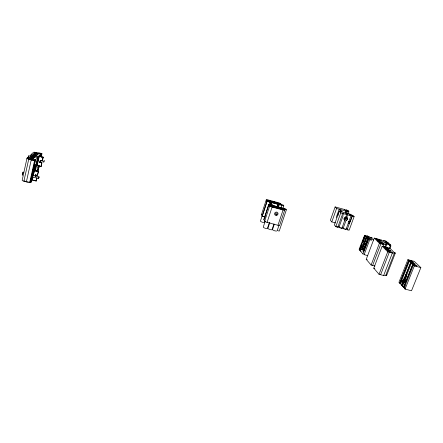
<?xml version="1.0" encoding="UTF-8"?>
<svg xmlns="http://www.w3.org/2000/svg" width="443" height="443" viewBox="0 0 443 443"><rect width="100%" height="100%" fill="white"/><g stroke="black" fill="none" stroke-linecap="round" stroke-linejoin="round"><path stroke-width="0.66" d="M403.961 282.401C404.166 283.753 405.86 275.646 406.452 275.408L405.893 278.082M401.148 282.944L400.018 282.651L399.819 282.927L408.773 260.517L411.176 260.849L413.048 261.879L412.715 262.328L409.421 261.143L400.444 283.62L401.585 285.27L401.895 284.711C403.556 284.777 402.067 279.843 404.26 278.841L410.744 262.422L410.938 262.162L413.164 262.754L415.058 263.795L414.731 264.249L411.403 263.059L404.891 279.843M28.097 157.935L28.13 157.625M404.265 278.846L403.961 279.815L403.396 279.666M28.845 156.146L28.74 155.648L27.926 157.896M386.938 241.817L385.731 240.914L383.71 240.372L383.317 240.71L386.983 242.138C390.416 243.844 387.21 242.41 385.26 241.895L384.867 242.238L386.517 243.135L389.026 243.5L390.2 244.647L389.724 245.876M390.527 245.322L386.44 243.788L386.828 243.44L390.2 244.647M406.203 276.62L406.452 275.408M34.781 171.037L37.771 157.619L32.101 156.108A2.27 0.515 12.9 0 0 29.471 155.947L26.99 158.179L22.205 180.124A2.293 0.604 12.2 0 0 23.905 181.198L29.675 182.704L32.577 179.537M23.905 181.198L28.729 159.203A2.315 0.537 12.7 0 1 26.99 158.179M30.7 156.451L31.137 154.452L33.474 152.348A2.204 0.487 13 0 1 36.016 152.514L41.52 153.987M33.707 168.29L35.617 159.707L32.322 158.832L31.226 159.862L26.386 181.84L28.352 181.918M32.538 156.772L32.832 155.432A2.243 0.504 12.9 0 1 31.137 154.452M29.675 182.704L34.543 160.748L37.771 157.619M30.323 181.995L35.174 160.133L31.226 159.862M33.995 166.28L30.561 181.73L31.425 181.957L34.859 166.507L33.995 166.28L36.376 163.882M29.747 181.851L31.182 182.223L34.859 166.507M32.876 176.663L32.129 180.024L36.093 181.06L36.996 177.709M33.175 175.323L34.427 170.411L38.397 171.458L37.555 175.212L35.368 174.913L35.091 176.164M32.339 179.797L32.937 177.111M33.236 175.771L34.427 170.411M34.814 170.671L37.91 156.789L40.396 154.391L41.78 154.762L41.199 157.359M35.346 170.954L38.475 156.938L41.924 153.599L38.79 152.763L38.375 153.151L40.95 154.541L40.656 155.853M37.007 165.688L39.095 156.335L43.215 157.193L39.289 156.146L37.007 165.688L40.922 166.723L41.952 162.797L39.804 162.476L41.952 162.797M35.296 175.943L35.573 174.692L35.368 174.913M36.005 171.17L37.384 169.713L38.259 165.809M40.296 156.706L40.728 154.751L41.78 154.762M37.284 170.932L37.577 169.619M38.015 167.653L38.308 166.341M37.594 171.513L38.048 169.492M39.804 162.476L40.219 160.61L42.373 160.931L43.215 157.193M37.384 169.713L38.209 169.929L39.084 166.031M39.959 162.127L40.252 160.826M41.127 156.927L41.564 154.972M37.854 171.746L39.211 165.693M39.997 162.276L40.413 160.41M41.171 156.96L41.924 153.599M38.209 169.929L39.305 165.798M40.036 162.553L40.324 161.252M36.093 181.06L36.797 177.936M37.356 175.434L38.397 171.458M40.922 166.723L41.764 162.996M42.179 161.13L43.026 157.387M370.913 237.664L367.164 235.754M412.771 264.067L413.164 262.754L412.666 264.028M28.28 157.027L28.546 156.462M265.407 217.114L262.234 216.273L261.448 214.689L266.254 199.893A2.143 0.443 17.8 0 1 267.96 199.887L278.486 202.739A2.143 0.437 18 0 1 280.851 203.841L281.803 205.336L280.945 207.917M262.162 215.741L260.473 220.935L260.777 221.578L262.743 222.38L264.399 222.536M262.234 216.273L267.085 201.36L266.254 199.893M278.94 225.404L277.218 230.559L279.234 231.091L286.355 209.832L285.774 208.935L268.785 204.356L263.84 219.506L264.665 221.173A2.209 0.526 18.1 0 0 267.068 222.369L277.971 225.266A2.204 0.521 18.3 0 0 279.677 225.16L284.755 209.965L283.753 208.393M263.923 219.673L268.873 204.511L281 207.778L280.757 207.39L279.815 207.33M269.178 204.788L270.036 202.158L270.645 203.204L271.592 203.459L270.983 205.314M264.665 221.173L269.66 205.901L268.785 204.356M270.042 205.059L270.645 203.204M265.224 221.101L263.319 226.932L263.64 227.619L265.678 228.455L267.378 228.605L269.3 222.763M270.756 205.336L271.166 204.096L272.113 204.35L272.738 205.425M267.068 222.369L272.096 207.058A2.221 0.471 17.9 0 1 269.66 205.901M269.859 222.336L267.937 228.156L268.281 228.843L270.319 229.679L272.008 229.828L273.94 223.992M277.08 206.875L277.933 204.289L279.14 204.804L278.287 207.39M277.218 207.102L278.071 204.516M278.354 206.532L279.001 204.577L281.255 204.478L283.232 205.015L283.786 205.873L282.922 208.476M274.267 224.208L272.556 229.374L272.91 230.067L274.953 230.903L276.626 231.047M277.971 225.266L283.055 210.01A2.221 0.471 18.2 0 0 284.755 209.965M345.712 211.134L346.149 209.932L347.949 210.968L346.603 210.802L344.183 209.533L345.086 209.644L335.118 206.92L330.384 220.237L331.79 221.91L335.628 222.94M331.79 221.91L336.575 208.481L335.118 206.92M336.231 217.48L339.194 209.196L336.575 208.481M338.469 213.017L337.871 214.678L338.33 215.182M340.911 211.018L341.858 212.02L339.2 211.294L334.321 224.911L335.8 226.661L337.804 227.198L341.968 215.614L343.07 215.913L338.895 227.497L341.924 228.311L344.804 220.138A1.589 1.462 -34.4 0 1 345.75 217.513L346.11 216.738L347.207 217.037L346.996 217.851A1.589 1.462 -34.4 0 1 346.044 220.476L343.02 228.605L346.044 229.413L348.314 223.172L349.405 223.466L347.135 229.707L349.128 230.244L354.118 216.577L353.298 215.747L349.732 214.002L342.705 212.247L341.752 211.245L340.911 211.018L340.512 212.131M339.726 211.294L340.124 210.181L339.194 209.196M340.362 212.075L340.96 210.408L340.03 209.423L347.367 211.582L346.675 213.498M335.8 226.661L340.728 212.933L339.2 211.294M345.523 213.022L346.21 211.112M345.728 213.238L346.415 211.322M347.943 213.781L348.857 211.245L348.087 210.464L346.149 209.932M351.022 215.73L348.735 222.015L349.826 222.308L352.113 216.029L353.038 216.134L350.524 214.811L349.15 214.65L351.022 215.73L340.728 212.933M352.462 215.553L350.186 221.81L348.896 221.312M22.814 173.058L22.56 174.315M359.096 249.348L364.644 235.244L365.004 235.626L362.546 242.183L362.85 241.956M359.262 249.675L359.616 250.085L362.014 243.606L359.461 249.896L359.904 249.858M362.706 242.537L365.148 235.981L368.476 237.177L368.914 236.844L365.287 235.427L364.739 235.754L362.335 242.127L362.706 242.537A1.778 0.382 19.9 0 1 363.005 242.338M360.176 249.918L362.158 244.608M362.911 242.592L365.359 236.036M361.593 249.398L361.892 248.595A1.683 0.642 -75 0 1 362.119 246.829A1.683 0.642 -75 0 1 362.917 245.76C363.808 246.812 361.222 249.066 361.964 249.819L362.302 249.01A1.683 0.642 -75 0 0 363.105 247.942A1.683 0.642 -75 0 0 363.338 246.23L366.577 237.487L369.922 238.688L370.365 238.351L368.753 237.47L366.4 237.138L363.16 245.81M362.955 245.754L366.195 237.083L365.148 235.981M366.782 237.542L363.326 246.17M362.994 250.998L367.845 238.661L370.21 238.987L371.832 239.879L371.395 240.222L367.978 239.176L363.365 251.425L362.994 250.998L367.635 238.605L366.577 237.487M363.576 251.48L368.222 239.076M363.011 253.889L368.687 239.508M364.201 254.459L369.54 240.261M374.961 266.049L371.112 265.041L366.234 259.338L374.252 238.096L381.683 240.089L385.56 243.938L386.778 244.547L385.56 247.72M410.938 262.162L402.244 283.963L405.86 274.793M371.112 265.041L379.38 243.318L374.252 238.096M372.635 265.44L380.914 243.728L375.753 238.495M373.781 268.159L382.182 246.175L389.884 248.23L394.076 252.394L395.35 253.036L386.661 275.369L383.644 275.513L379.047 274.311L373.781 268.159L374.806 268.43M383.112 246.43L383.843 244.514L386.778 244.547M384.734 247.504L385.953 244.331M389.519 245.821L389.995 244.591M379.047 274.311L387.719 251.818L382.182 246.175M389.425 248.412L390.41 245.848M389.995 248.324L390.981 245.765M380.631 274.726L389.314 252.244L383.738 246.59M22.814 173.999L22.659 174.315M383.644 275.513L392.354 253.053L395.35 253.036M385.814 275.147L394.497 252.809M408.972 260.262L399.913 283.033M404.952 287.108L403.8 286.809L403.606 287.097L412.942 264.089L417.096 265.745L416.774 266.21L413.419 265.003L404.254 287.806L405.063 289.107L411.519 290.774L420.85 267.616L414.238 261.353L407.892 259.664L398.921 282.335L399.708 283.204L399.907 282.927L401.042 283.221M399.708 283.204L400.018 282.651M412.942 264.089L403.7 287.202M410.678 262.101L411.176 260.849M401.79 285.098L402.465 283.653L403.534 283.93M403.955 282.556L403.601 282.556L402.333 285.696L403.49 287.374L403.8 286.809M403.49 287.374L403.606 287.097M405.063 289.107L414.343 265.894L413.419 265.003M414.67 265.955L415.18 264.687M402.787 284.561L403.617 282.562M22.848 172.98L23.014 172.704M404.16 286.062L404.376 285.741L405.456 286.017M401.585 285.27L401.784 284.987L402.925 285.286M400.356 281.903L400.583 281.598L401.64 281.875M44.134 160.637L43.735 162.227L44.15 160.621M35.501 176.347L36.392 175.367M391.717 252.582L392.116 252.178M389.951 250.804L390.349 250.406M31.929 176.812L38.596 178.557L39.056 176.912L38.58 178.54M388.206 249.055L388.611 248.667M383.655 243.716L383.245 244.076L381.146 243.512L379.385 242.57L379.817 242.21L381.988 242.781M381.644 242.404L382.021 242.077M380.41 240.466L379.994 240.815L377.923 240.256L376.201 239.336L376.633 238.993L378.776 239.558L380.482 240.488L380.055 240.842L377.907 240.267M363.199 251.054L363.509 250.799M376.456 239.214L378.759 239.569M361.798 249.453L362.114 249.204M381.201 240.316L381.478 240.267M404.022 282.352L404.664 282.285L404.199 282.163M348.857 211.245L347.162 211.372L347.367 211.582M347.135 229.707L348.054 229.795M343.02 228.605L343.945 228.693L342.123 227.569M338.895 227.497L339.831 227.586M401.413 284.583L403.036 285.01L402.011 284.783M403.689 287.086L404.841 287.385M33.657 180.14L36.298 180.827M403.905 279.001L404.232 279.029M403.844 279.051L404.199 279.145M403.783 279.107L404.177 279.212M403.667 279.24L404.154 279.284M403.606 279.317L404.099 279.444M403.551 279.395L404.066 279.533M403.495 279.483L404.033 279.622M403.446 279.572L403.999 279.716M404.891 280.054L405.207 280.137M24.143 180.96L26.425 181.552M403.346 279.766L403.922 279.915M404.891 280.164L405.245 280.258M403.302 279.871L403.883 280.02M404.88 280.281L405.273 280.38M403.257 279.976L403.844 280.126M404.869 280.391L405.301 280.508M403.213 280.081L403.8 280.236M404.852 280.508L405.317 280.629M403.174 280.192L403.756 280.347M404.836 280.624L405.328 280.757M403.141 280.308L403.711 280.458M404.813 280.746L405.328 280.879M403.108 280.419L403.667 280.569M404.786 280.862L405.328 281M403.08 280.535L403.617 280.679M404.758 280.978L405.317 281.122M403.052 280.652L403.573 280.79M404.725 281.089L405.295 281.239M403.03 280.768L403.523 280.901M404.692 281.205L405.273 281.355M403.014 280.884L403.479 281.006M404.653 281.316L405.24 281.471M402.997 281L403.429 281.111M404.609 281.427L405.201 281.582M402.986 281.117L403.385 281.216M402.98 281.227L403.34 281.322M402.975 281.338L403.291 281.421M404.365 281.92L404.908 282.064M404.309 282.008L404.83 282.141M404.254 282.086L404.752 282.213M404.138 282.23L404.575 282.346M403.839 282.479L404.177 282.518M400.134 282.723L401.197 282.999M366.234 259.338L367.225 259.604M32.367 175.146L39.034 176.895M37.206 165.483L41.116 166.518M414.343 265.894L420.85 267.616M33.657 166.496L34.62 166.745M364.068 254.642L367.756 255.617M37.517 169.453L38.43 169.691M34.222 170.621L38.198 171.674M264.787 216.81L262.156 216.112L267.002 201.211L278.907 204.428L279.14 204.804M32.832 155.432L38.475 156.938M389.524 252.012L391.784 252.615L392.193 252.194L388.107 250.583L387.686 250.998L389.535 252.001M387.719 251.818L392.354 253.053M41.066 160.587L42.373 160.931M28.729 159.203L34.543 160.748M371.007 237.404L372.225 237.996L371.09 237.692L373.482 240.112M381.13 243.523L383.306 244.11L383.732 243.733L381.971 242.797M379.38 243.318L383.843 244.514M388.605 249.426L386.379 248.833L385.953 249.237L390.012 250.838L390.427 250.428L388.594 249.442M267.085 201.36L283.786 205.873M286.355 209.832L280.901 207.623M272.096 207.058L283.055 210.01M340.124 210.181L340.96 210.408M352.113 216.029L354.118 216.577M346.221 228.671L347.5 229.175M344.748 228.909L346.044 229.413M338.026 226.467L339.299 226.971M340.634 227.802L341.924 228.311M336.514 226.694L337.804 227.198M360.004 250.533L362.175 243.96L361.809 243.55M344.017 219.241C345.856 220.514 347.844 217.657 345.717 216.61M361.006 251.131L359.954 250.511L363.232 254.293M402.322 286.084L403.313 286.676M404.237 288.199L405.245 288.797M407.892 259.664L408.773 260.517M409.421 261.143L410.744 262.422M411.403 263.059L412.749 264.355M386.257 274.909L386.661 275.369M270.978 202.412L271.592 203.459M271.166 204.096L271.786 205.164M346.974 217.729A1.606 1.024 -59.9 0 1 347.234 219.23A1.606 1.024 -59.9 0 1 345.95 220.559M344.815 220.254A1.611 1.562 41.3 0 1 345.839 217.419M346.011 216.86A1.578 1.451 -34.5 0 1 344.028 219.052M345.296 217.303A0.792 0.725 -34.5 0 1 345.036 218.344A0.792 0.725 -34.5 0 1 343.978 218.172M345.202 217.28A0.786 0.725 -34.5 0 1 344.449 218.294M343.508 214.905A1.656 0.31 19 0 1 342.046 214.506M343.857 213.936A1.656 0.305 19 0 1 342.395 213.537M347.644 216.029A1.656 0.31 19.1 0 1 346.188 215.63M347.999 215.06A1.656 0.305 19 0 1 346.537 214.661M349.898 222.369A1.65 0.321 19.2 0 1 348.453 221.982M348.907 221.467A1.65 0.321 19.2 0 1 349.555 221.727M349.732 223.344A1.65 0.321 19.2 0 1 348.104 222.945M363.033 249.104A1.711 1.357 -87.3 0 1 362.457 249.16M363.349 251.397A1.805 0.404 20.2 0 1 363.365 251.27M362.014 249.636A1.789 0.399 20.1 0 1 362.629 249.636M364.367 244.591A1.778 0.382 19.9 0 1 363.947 244.458M22.482 175.201A1.722 0.288 -75.1 0 1 22.499 173.601A1.722 0.288 -75.1 0 1 23.296 172.1M23.258 172.776A1.722 0.288 -75.1 0 1 23.224 172.964M261.448 214.689A2.132 0.487 17.9 0 1 261.569 214.462M388.683 248.689L388.267 249.088L386.041 248.495L384.247 247.504L384.668 247.116L386.889 247.703L388.683 248.689M382.093 242.099L381.667 242.465L379.507 241.884L377.785 240.942L378.211 240.588L380.371 241.158L382.093 242.099M32.821 159.513L31.259 159.602L28.961 158.993L28.241 158.295L29.808 158.212L32.095 158.821L32.821 159.513M33.845 158.544L32.295 158.627L30.013 158.024L29.299 157.337L30.855 157.254L33.12 157.858L33.845 158.544M34.853 157.592L33.319 157.669L31.054 157.071L30.34 156.39L31.885 156.313L34.133 156.911L34.853 157.592M36.791 155.759L35.285 155.831L33.053 155.238L32.339 154.574L33.856 154.502L36.071 155.094L36.791 155.759M37.755 154.845L36.26 154.912L34.05 154.325L33.341 153.666L34.836 153.599L37.04 154.186L37.755 154.845M38.707 153.942L35.03 153.422L34.321 152.769L35.811 152.708L37.993 153.289L38.707 153.942M283.753 209.694L282.08 209.506L280.009 208.686L279.622 208.06L283.359 209.068L283.753 209.694M274.433 207.186L272.733 206.986L270.667 206.172L270.319 205.558L274.067 206.565L274.433 207.186M279.096 208.443L277.407 208.249L275.341 207.429L274.976 206.809L278.719 207.817L279.096 208.443M280.253 204.168L278.619 203.974L276.62 203.187L276.26 202.601L279.882 203.581L280.253 204.168M273.392 201.582L271.747 201.382L272.096 201.964L274.095 202.744L275.734 202.944L275.38 202.362L273.392 201.582M271.21 201.72L269.554 201.521L267.561 200.734L267.229 200.158L270.867 201.144L271.21 201.72M276.244 214.705A0.88 0.831 -27.4 0 0 277.091 213.465A0.88 0.831 -27.4 0 0 275.59 213.426A0.88 0.831 -27.4 0 0 276.244 214.705M276.155 215.436A1.761 1.661 -27.5 0 0 277.877 212.972A1.761 1.661 -27.5 0 0 274.876 212.861A1.761 1.661 -27.5 0 0 276.155 215.436"/></g></svg>
